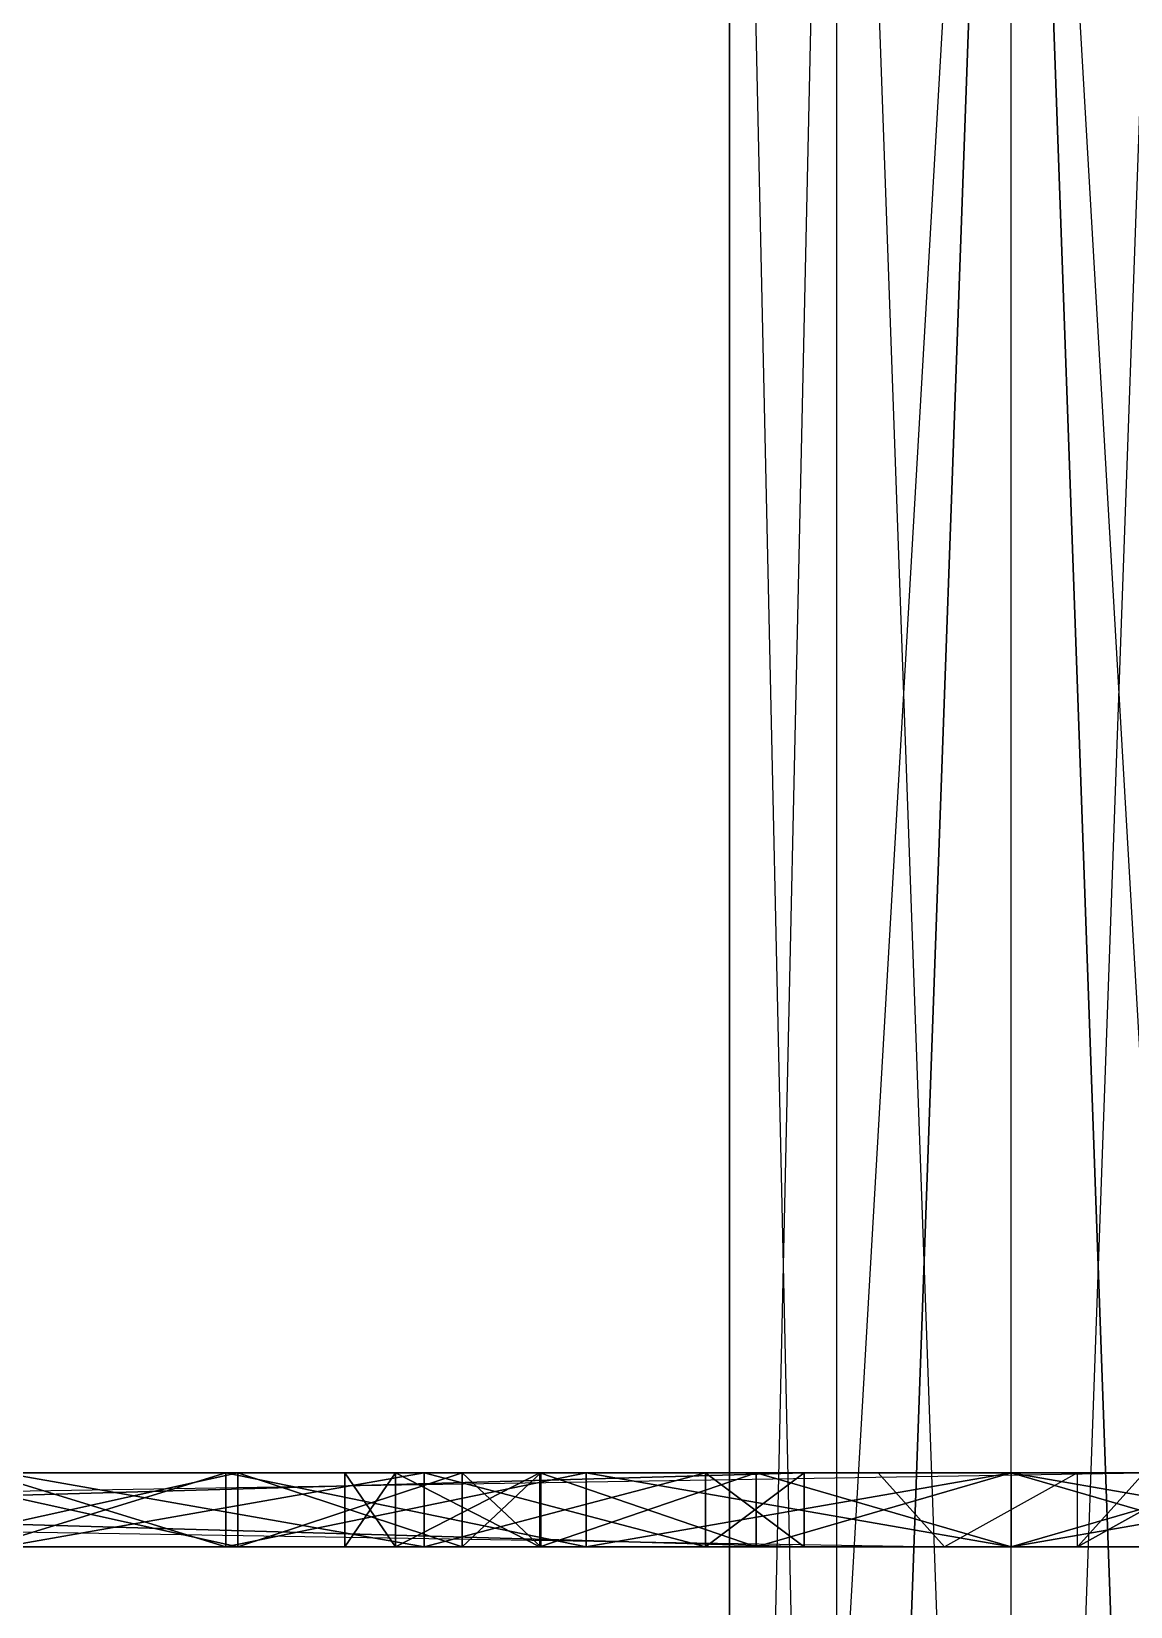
# Model space of a CAD drawing. Extents: x -14.5 to 19.3, y -2 to 15.6.
# Drawn here: x 12.038 to 12.781, y -0.59 to 0.473 of the extents above; entities that cross this region are included whole.
import ezdxf

# ---------------------------------------------------------------- set-up
doc = ezdxf.new("R2010")
doc.units = 0
doc.layers.add('UB3D', color=1, linetype='CONTINUOUS')

msp = doc.modelspace()

# ---------------------------------------------------------------- linework, layer by layer
at = {"layer": 'UB3D', "color": 254}
for points in [[(12.5824, -2, -1.1382), (12.7, 1.280011, -1.1382), (12.5098, -2, -1.2382)], [(12.7, 1.280011, -1.1382), (12.5098, -2, -1.2382), (12.5098, 1.280011, -1.2382)], [(12.5098, -2, -1.2382), (12.5098, 1.280011, -1.2382), (12.5098, -2, -1.3618)], [(12.5098, 1.280011, -1.2382), (12.5098, -2, -1.3618), (12.5098, 1.280011, -1.3618)], [(12.5098, -2, -1.3618), (12.5098, 1.280011, -1.3618), (12.5824, -2, -1.4618)], [(12.5098, 1.280011, -1.3618), (12.5824, -2, -1.4618), (12.5824, 1.280011, -1.4618)], [(12.5824, -2, 12.8618), (12.5824, 1.280011, 12.8618), (12.5098, -2, 12.7618)], [(12.5824, 1.280011, 12.8618), (12.5098, -2, 12.7618), (12.5098, 1.280011, 12.7618)], [(12.5098, -2, 12.7618), (12.5098, 1.280011, 12.7618), (12.5098, -2, 12.6382)], [(12.5098, 1.280011, 12.7618), (12.5098, -2, 12.6382), (12.5098, 1.280011, 12.6382)], [(12.5098, -2, 12.6382), (12.5098, 1.280011, 12.6382), (12.5824, -2, 12.5382)], [(12.5098, 1.280011, 12.6382), (12.5824, -2, 12.5382), (12.5824, 1.280011, 12.5382)], [(12.7, -2, -1.1), (12.7, 1.280011, -1.1), (12.5824, -2, -1.1382)], [(12.7, 1.280011, -1.1), (12.5824, -2, -1.1382), (12.7, 1.280011, -1.1382)], [(12.5824, -2, -1.4618), (12.5824, 1.280011, -1.4618), (12.7, -2, -1.5)], [(12.5824, 1.280011, -1.4618), (12.7, -2, -1.5), (12.7, 1.280011, -1.5)], [(12.7, -2, 12.9), (12.7, 1.280011, 12.9), (12.5824, -2, 12.8618)], [(12.7, 1.280011, 12.9), (12.5824, -2, 12.8618), (12.5824, 1.280011, 12.8618)], [(12.5824, -2, 12.5382), (12.5824, 1.280011, 12.5382), (12.7, -2, 12.5)], [(12.5824, 1.280011, 12.5382), (12.7, -2, 12.5), (12.7, 1.280011, 12.5)], [(12.7, -2, -1.5), (12.7, 1.280011, -1.5), (12.8176, -2, -1.4618)], [(12.7, 1.280011, -1.5), (12.8176, -2, -1.4618), (12.8176, 1.280011, -1.4618)], [(12.8176, -2, -1.1382), (12.8176, 1.280011, -1.1382), (12.7, -2, -1.1)], [(12.8176, 1.280011, -1.1382), (12.7, -2, -1.1), (12.7, 1.280011, -1.1)], [(12.7, -2, 12.5), (12.7, 1.280011, 12.5), (12.8176, -2, 12.5382)], [(12.7, 1.280011, 12.5), (12.8176, -2, 12.5382), (12.7, 1.280011, 12.5382)], [(12.8176, -2, 12.5382), (12.7, 1.280011, 12.5382), (12.8902, -2, 12.6382)], [(12.7, 1.280011, 12.5382), (12.8902, -2, 12.6382), (12.8902, 1.280011, 12.6382)], [(12.8176, -2, 12.8618), (12.8176, 1.280011, 12.8618), (12.7, -2, 12.9)], [(12.8176, 1.280011, 12.8618), (12.7, -2, 12.9), (12.7, 1.280011, 12.9)]]:
    msp.add_3dface(points, dxfattribs=at)
at = {"layer": 'UB3D', "color": 94}
for points in [[(-14.478, 0.5, -14.986), (19.304, 0.5, -14.986), (19.304, -0.5, -14.986), (-14.478, -0.5, -14.986)], [(19.304, 0.5, 13.97097), (-14.478, 0.5, 13.97097), (-14.478, -0.5, 13.97097), (19.304, -0.5, 13.97097)], [(-14.478, -0.5, 13.97097), (19.304, -0.5, 13.97097), (19.304, -0.5, -14.986)], [(-14.478, -0.5, 13.97097), (19.304, -0.5, -14.986), (-14.478, -0.5, -14.986)]]:
    msp.add_3dface(points, dxfattribs=at)
at = {"layer": 'UB3D', "color": 253}
for points in [[(9.607099, -0.55, 9.696901), (9.562198, -0.5, 9.741802), (12.655099, -0.55, 12.744901)], [(9.562198, -0.5, 9.741802), (12.655099, -0.55, 12.744901), (12.610198, -0.5, 12.789802)], [(9.741802, -0.5, 9.562198), (9.696901, -0.55, 9.607099), (12.789802, -0.5, 12.610198)], [(9.696901, -0.55, 9.607099), (12.789802, -0.5, 12.610198), (12.744901, -0.55, 12.655099)], [(10.8077, -0.5, -10.8077), (12.5603, -0.5, -10.8077), (10.8077, -0.55, -10.8077)], [(12.5603, -0.5, -10.8077), (10.8077, -0.55, -10.8077), (12.5603, -0.55, -10.8077)], [(10.8077, -0.55, -10.8077), (12.5603, -0.55, -10.8077), (10.8077, -0.5, -10.8077)], [(12.5603, -0.55, -10.8077), (10.8077, -0.5, -10.8077), (12.5603, -0.5, -10.8077)], [(12.5603, -0.5, -12.5603), (10.8077, -0.5, -12.5603), (12.5603, -0.55, -12.5603)], [(10.8077, -0.5, -12.5603), (12.5603, -0.55, -12.5603), (10.8077, -0.55, -12.5603)], [(12.5603, -0.55, -12.5603), (10.8077, -0.55, -12.5603), (12.5603, -0.5, -12.5603)], [(10.8077, -0.55, -12.5603), (12.5603, -0.5, -12.5603), (10.8077, -0.5, -12.5603)], [(11.951304, -0.5, -5.53867), (12.177914, -0.5, -5.690085), (11.951304, -0.55, -5.53867)], [(12.177914, -0.5, -5.690085), (11.951304, -0.55, -5.53867), (12.177914, -0.55, -5.690085)], [(11.951304, -0.55, -5.53867), (12.177914, -0.55, -5.690085), (11.951304, -0.5, -5.53867)], [(12.177914, -0.55, -5.690085), (11.951304, -0.5, -5.53867), (12.177914, -0.5, -5.690085)], [(12.177914, -0.5, -6.677914), (11.951304, -0.5, -6.829329), (12.177914, -0.55, -6.677914)], [(11.951304, -0.5, -6.829329), (12.177914, -0.55, -6.677914), (11.951304, -0.55, -6.829329)], [(12.177914, -0.55, -6.677914), (11.951304, -0.55, -6.829329), (12.177914, -0.5, -6.677914)], [(11.951304, -0.55, -6.829329), (12.177914, -0.5, -6.677914), (11.951304, -0.5, -6.829329)], [(11.951304, -0.5, -11.03867), (12.177914, -0.5, -11.190085), (11.951304, -0.55, -11.03867)], [(12.177914, -0.5, -11.190085), (11.951304, -0.55, -11.03867), (12.177914, -0.55, -11.190085)], [(11.951304, -0.55, -11.03867), (12.177914, -0.55, -11.190085), (11.951304, -0.5, -11.03867)], [(12.177914, -0.55, -11.190085), (11.951304, -0.5, -11.03867), (12.177914, -0.5, -11.190085)], [(12.177914, -0.5, -12.177914), (11.951304, -0.5, -12.329329), (12.177914, -0.55, -12.177914)], [(11.951304, -0.5, -12.329329), (12.177914, -0.55, -12.177914), (11.951304, -0.55, -12.329329)], [(12.177914, -0.55, -12.177914), (11.951304, -0.55, -12.329329), (12.177914, -0.5, -12.177914)], [(11.951304, -0.55, -12.329329), (12.177914, -0.5, -12.177914), (11.951304, -0.5, -12.329329)], [(12.00709, -0.5, -1.012987), (12.169669, -0.5, -0.769669), (12.00709, -0.55, -1.012987)], [(12.169669, -0.5, -0.769669), (12.00709, -0.55, -1.012987), (12.169669, -0.55, -0.769669)], [(12.00709, -0.55, -1.012987), (12.169669, -0.55, -0.769669), (12.00709, -0.5, -1.012987)], [(12.169669, -0.55, -0.769669), (12.00709, -0.5, -1.012987), (12.169669, -0.5, -0.769669)], [(12.169669, -0.5, -1.83033), (12.00709, -0.5, -1.587012), (12.169669, -0.55, -1.83033)], [(12.00709, -0.5, -1.587012), (12.169669, -0.55, -1.83033), (12.00709, -0.55, -1.587012)], [(12.169669, -0.55, -1.83033), (12.00709, -0.55, -1.587012), (12.169669, -0.5, -1.83033)], [(12.00709, -0.55, -1.587012), (12.169669, -0.5, -1.83033), (12.00709, -0.5, -1.587012)], [(12.00709, -0.5, 12.987012), (12.169669, -0.5, 13.23033), (12.00709, -0.55, 12.987012)], [(12.169669, -0.5, 13.23033), (12.00709, -0.55, 12.987012), (12.169669, -0.55, 13.23033)], [(12.00709, -0.55, 12.987012), (12.169669, -0.55, 13.23033), (12.00709, -0.5, 12.987012)], [(12.169669, -0.55, 13.23033), (12.00709, -0.5, 12.987012), (12.169669, -0.5, 13.23033)], [(12.169669, -0.5, 12.169669), (12.00709, -0.5, 12.412987), (12.169669, -0.55, 12.169669)], [(12.00709, -0.5, 12.412987), (12.169669, -0.55, 12.169669), (12.00709, -0.55, 12.412987)], [(12.169669, -0.55, 12.169669), (12.00709, -0.55, 12.412987), (12.169669, -0.5, 12.169669)], [(12.00709, -0.55, 12.412987), (12.169669, -0.5, 12.169669), (12.00709, -0.5, 12.412987)], [(12.019345, -0.5, -5.374404), (12.303637, -0.5, -5.564362), (12.019345, -0.55, -5.374404)], [(12.303637, -0.5, -5.564362), (12.019345, -0.55, -5.374404), (12.303637, -0.55, -5.564362)], [(12.019345, -0.55, -5.374404), (12.303637, -0.55, -5.564362), (12.019345, -0.5, -5.374404)], [(12.303637, -0.55, -5.564362), (12.019345, -0.5, -5.374404), (12.303637, -0.5, -5.564362)], [(12.303637, -0.5, -6.803637), (12.019345, -0.5, -6.993595), (12.303637, -0.55, -6.803637)], [(12.019345, -0.5, -6.993595), (12.303637, -0.55, -6.803637), (12.019345, -0.55, -6.993595)], [(12.303637, -0.55, -6.803637), (12.019345, -0.55, -6.993595), (12.303637, -0.5, -6.803637)], [(12.019345, -0.55, -6.993595), (12.303637, -0.5, -6.803637), (12.019345, -0.5, -6.993595)], [(12.169669, -0.5, -0.769669), (12.412987, -0.5, -0.60709), (12.169669, -0.55, -0.769669)], [(12.412987, -0.5, -0.60709), (12.169669, -0.55, -0.769669), (12.412987, -0.55, -0.60709)], [(12.169669, -0.55, -0.769669), (12.412987, -0.55, -0.60709), (12.169669, -0.5, -0.769669)], [(12.412987, -0.55, -0.60709), (12.169669, -0.5, -0.769669), (12.412987, -0.5, -0.60709)], [(12.412987, -0.5, -1.992909), (12.169669, -0.5, -1.83033), (12.412987, -0.55, -1.992909)], [(12.169669, -0.5, -1.83033), (12.412987, -0.55, -1.992909), (12.169669, -0.55, -1.83033)], [(12.412987, -0.55, -1.992909), (12.169669, -0.55, -1.83033), (12.412987, -0.5, -1.992909)], [(12.169669, -0.55, -1.83033), (12.412987, -0.5, -1.992909), (12.169669, -0.5, -1.83033)], [(12.169669, -0.5, 13.23033), (12.412987, -0.5, 13.392909), (12.169669, -0.55, 13.23033)], [(12.412987, -0.5, 13.392909), (12.169669, -0.55, 13.23033), (12.412987, -0.55, 13.392909)], [(12.169669, -0.55, 13.23033), (12.412987, -0.55, 13.392909), (12.169669, -0.5, 13.23033)], [(12.412987, -0.55, 13.392909), (12.169669, -0.5, 13.23033), (12.412987, -0.5, 13.392909)], [(12.412987, -0.5, 12.00709), (12.169669, -0.5, 12.169669), (12.412987, -0.55, 12.00709)], [(12.169669, -0.5, 12.169669), (12.412987, -0.55, 12.00709), (12.169669, -0.55, 12.169669)], [(12.412987, -0.55, 12.00709), (12.169669, -0.55, 12.169669), (12.412987, -0.5, 12.00709)], [(12.169669, -0.55, 12.169669), (12.412987, -0.5, 12.00709), (12.169669, -0.5, 12.169669)], [(12.177914, -0.5, -5.690085), (12.329329, -0.5, -5.916695), (12.177914, -0.55, -5.690085)], [(12.329329, -0.5, -5.916695), (12.177914, -0.55, -5.690085), (12.329329, -0.55, -5.916695)], [(12.177914, -0.55, -5.690085), (12.329329, -0.55, -5.916695), (12.177914, -0.5, -5.690085)], [(12.329329, -0.55, -5.916695), (12.177914, -0.5, -5.690085), (12.329329, -0.5, -5.916695)], [(12.329329, -0.5, -6.451304), (12.177914, -0.5, -6.677914), (12.329329, -0.55, -6.451304)], [(12.177914, -0.5, -6.677914), (12.329329, -0.55, -6.451304), (12.177914, -0.55, -6.677914)], [(12.329329, -0.55, -6.451304), (12.177914, -0.55, -6.677914), (12.329329, -0.5, -6.451304)], [(12.177914, -0.55, -6.677914), (12.329329, -0.5, -6.451304), (12.177914, -0.5, -6.677914)], [(12.177914, -0.5, -11.190085), (12.329329, -0.5, -11.416695), (12.177914, -0.55, -11.190085)], [(12.329329, -0.5, -11.416695), (12.177914, -0.55, -11.190085), (12.329329, -0.55, -11.416695)], [(12.177914, -0.55, -11.190085), (12.329329, -0.55, -11.416695), (12.177914, -0.5, -11.190085)], [(12.329329, -0.55, -11.416695), (12.177914, -0.5, -11.190085), (12.329329, -0.5, -11.416695)], [(12.329329, -0.5, -11.951304), (12.177914, -0.5, -12.177914), (12.329329, -0.55, -11.951304)], [(12.177914, -0.5, -12.177914), (12.329329, -0.55, -11.951304), (12.177914, -0.55, -12.177914)], [(12.329329, -0.55, -11.951304), (12.177914, -0.55, -12.177914), (12.329329, -0.5, -11.951304)], [(12.177914, -0.55, -12.177914), (12.329329, -0.5, -11.951304), (12.177914, -0.5, -12.177914)], [(12.25, -0.5, -1.3), (12.284254, -0.5, -1.127792), (12.25, -0.55, -1.3)], [(12.284254, -0.5, -1.127792), (12.25, -0.55, -1.3), (12.284254, -0.55, -1.127792)], [(12.25, -0.55, -1.3), (12.284254, -0.55, -1.127792), (12.25, -0.5, -1.3)], [(12.284254, -0.55, -1.127792), (12.25, -0.5, -1.3), (12.284254, -0.5, -1.127792)], [(12.284254, -0.5, -1.472207), (12.25, -0.5, -1.3), (12.284254, -0.55, -1.472207)], [(12.25, -0.5, -1.3), (12.284254, -0.55, -1.472207), (12.25, -0.55, -1.3)], [(12.284254, -0.55, -1.472207), (12.25, -0.55, -1.3), (12.284254, -0.5, -1.472207)], [(12.25, -0.55, -1.3), (12.284254, -0.5, -1.472207), (12.25, -0.5, -1.3)], [(12.25, -0.5, 12.7), (12.284254, -0.5, 12.872207), (12.25, -0.55, 12.7)], [(12.284254, -0.5, 12.872207), (12.25, -0.55, 12.7), (12.284254, -0.55, 12.872207)], [(12.25, -0.55, 12.7), (12.284254, -0.55, 12.872207), (12.25, -0.5, 12.7)], [(12.284254, -0.55, 12.872207), (12.25, -0.5, 12.7), (12.284254, -0.5, 12.872207)], [(12.284254, -0.5, 12.527792), (12.25, -0.5, 12.7), (12.284254, -0.55, 12.527792)], [(12.25, -0.5, 12.7), (12.284254, -0.55, 12.527792), (12.25, -0.55, 12.7)], [(12.284254, -0.55, 12.527792), (12.25, -0.55, 12.7), (12.284254, -0.5, 12.527792)], [(12.25, -0.55, 12.7), (12.284254, -0.5, 12.527792), (12.25, -0.5, 12.7)], [(12.284254, -0.5, -1.127792), (12.381801, -0.5, -0.981801), (12.284254, -0.55, -1.127792)], [(12.381801, -0.5, -0.981801), (12.284254, -0.55, -1.127792), (12.381801, -0.55, -0.981801)], [(12.284254, -0.55, -1.127792), (12.381801, -0.55, -0.981801), (12.284254, -0.5, -1.127792)], [(12.381801, -0.55, -0.981801), (12.284254, -0.5, -1.127792), (12.381801, -0.5, -0.981801)], [(12.381801, -0.5, -1.618198), (12.284254, -0.5, -1.472207), (12.381801, -0.55, -1.618198)], [(12.284254, -0.5, -1.472207), (12.381801, -0.55, -1.618198), (12.284254, -0.55, -1.472207)], [(12.381801, -0.55, -1.618198), (12.284254, -0.55, -1.472207), (12.381801, -0.5, -1.618198)], [(12.284254, -0.55, -1.472207), (12.381801, -0.5, -1.618198), (12.284254, -0.5, -1.472207)], [(12.284254, -0.5, 12.872207), (12.381801, -0.5, 13.018198), (12.284254, -0.55, 12.872207)], [(12.381801, -0.5, 13.018198), (12.284254, -0.55, 12.872207), (12.381801, -0.55, 13.018198)], [(12.284254, -0.55, 12.872207), (12.381801, -0.55, 13.018198), (12.284254, -0.5, 12.872207)], [(12.381801, -0.55, 13.018198), (12.284254, -0.5, 12.872207), (12.381801, -0.5, 13.018198)], [(12.381801, -0.5, 12.381801), (12.284254, -0.5, 12.527792), (12.381801, -0.55, 12.381801)], [(12.284254, -0.5, 12.527792), (12.381801, -0.55, 12.381801), (12.284254, -0.55, 12.527792)], [(12.381801, -0.55, 12.381801), (12.284254, -0.55, 12.527792), (12.381801, -0.5, 12.381801)], [(12.284254, -0.55, 12.527792), (12.381801, -0.5, 12.381801), (12.284254, -0.5, 12.527792)], [(12.303637, -0.5, -5.564362), (12.493595, -0.5, -5.848654), (12.303637, -0.55, -5.564362)], [(12.493595, -0.5, -5.848654), (12.303637, -0.55, -5.564362), (12.493595, -0.55, -5.848654)], [(12.303637, -0.55, -5.564362), (12.493595, -0.55, -5.848654), (12.303637, -0.5, -5.564362)], [(12.493595, -0.55, -5.848654), (12.303637, -0.5, -5.564362), (12.493595, -0.5, -5.848654)], [(12.493595, -0.5, -6.519345), (12.303637, -0.5, -6.803637), (12.493595, -0.55, -6.519345)], [(12.303637, -0.5, -6.803637), (12.493595, -0.55, -6.519345), (12.303637, -0.55, -6.803637)], [(12.493595, -0.55, -6.519345), (12.303637, -0.55, -6.803637), (12.493595, -0.5, -6.519345)], [(12.303637, -0.55, -6.803637), (12.493595, -0.5, -6.519345), (12.303637, -0.5, -6.803637)], [(12.3825, -0.5, -6.184), (12.329329, -0.5, -6.451304), (12.3825, -0.55, -6.184)], [(12.329329, -0.5, -6.451304), (12.3825, -0.55, -6.184), (12.329329, -0.55, -6.451304)], [(12.3825, -0.55, -6.184), (12.329329, -0.55, -6.451304), (12.3825, -0.5, -6.184)], [(12.329329, -0.55, -6.451304), (12.3825, -0.5, -6.184), (12.329329, -0.5, -6.451304)], [(12.329329, -0.5, -5.916695), (12.3825, -0.5, -6.184), (12.329329, -0.55, -5.916695)], [(12.3825, -0.5, -6.184), (12.329329, -0.55, -5.916695), (12.3825, -0.55, -6.184)], [(12.329329, -0.55, -5.916695), (12.3825, -0.55, -6.184), (12.329329, -0.5, -5.916695)], [(12.3825, -0.55, -6.184), (12.329329, -0.5, -5.916695), (12.3825, -0.5, -6.184)], [(12.3825, -0.5, -11.684), (12.329329, -0.5, -11.951304), (12.3825, -0.55, -11.684)], [(12.329329, -0.5, -11.951304), (12.3825, -0.55, -11.684), (12.329329, -0.55, -11.951304)], [(12.3825, -0.55, -11.684), (12.329329, -0.55, -11.951304), (12.3825, -0.5, -11.684)], [(12.329329, -0.55, -11.951304), (12.3825, -0.5, -11.684), (12.329329, -0.5, -11.951304)], [(12.329329, -0.5, -11.416695), (12.3825, -0.5, -11.684), (12.329329, -0.55, -11.416695)], [(12.3825, -0.5, -11.684), (12.329329, -0.55, -11.416695), (12.3825, -0.55, -11.684)], [(12.329329, -0.55, -11.416695), (12.3825, -0.55, -11.684), (12.329329, -0.5, -11.416695)], [(12.3825, -0.55, -11.684), (12.329329, -0.5, -11.416695), (12.3825, -0.5, -11.684)], [(12.381801, -0.5, -0.981801), (12.527792, -0.5, -0.884254), (12.381801, -0.55, -0.981801)], [(12.527792, -0.5, -0.884254), (12.381801, -0.55, -0.981801), (12.527792, -0.55, -0.884254)], [(12.381801, -0.55, -0.981801), (12.527792, -0.55, -0.884254), (12.381801, -0.5, -0.981801)], [(12.527792, -0.55, -0.884254), (12.381801, -0.5, -0.981801), (12.527792, -0.5, -0.884254)], [(12.527792, -0.5, -1.715745), (12.381801, -0.5, -1.618198), (12.527792, -0.55, -1.715745)], [(12.381801, -0.5, -1.618198), (12.527792, -0.55, -1.715745), (12.381801, -0.55, -1.618198)], [(12.527792, -0.55, -1.715745), (12.381801, -0.55, -1.618198), (12.527792, -0.5, -1.715745)], [(12.381801, -0.55, -1.618198), (12.527792, -0.5, -1.715745), (12.381801, -0.5, -1.618198)], [(12.381801, -0.5, 13.018198), (12.527792, -0.5, 13.115745), (12.381801, -0.55, 13.018198)], [(12.527792, -0.5, 13.115745), (12.381801, -0.55, 13.018198), (12.527792, -0.55, 13.115745)], [(12.381801, -0.55, 13.018198), (12.527792, -0.55, 13.115745), (12.381801, -0.5, 13.018198)], [(12.527792, -0.55, 13.115745), (12.381801, -0.5, 13.018198), (12.527792, -0.5, 13.115745)], [(12.527792, -0.5, 12.284254), (12.381801, -0.5, 12.381801), (12.527792, -0.55, 12.284254)], [(12.381801, -0.5, 12.381801), (12.527792, -0.55, 12.284254), (12.381801, -0.55, 12.381801)], [(12.527792, -0.55, 12.284254), (12.381801, -0.55, 12.381801), (12.527792, -0.5, 12.284254)], [(12.381801, -0.55, 12.381801), (12.527792, -0.5, 12.284254), (12.381801, -0.5, 12.381801)], [(12.412987, -0.5, -0.60709), (12.7, -0.5, -0.55), (12.412987, -0.55, -0.60709)], [(12.7, -0.5, -0.55), (12.412987, -0.55, -0.60709), (12.7, -0.55, -0.55)], [(12.412987, -0.55, -0.60709), (12.7, -0.55, -0.55), (12.412987, -0.5, -0.60709)], [(12.7, -0.55, -0.55), (12.412987, -0.5, -0.60709), (12.7, -0.5, -0.55)], [(12.7, -0.5, -2.05), (12.412987, -0.5, -1.992909), (12.7, -0.55, -2.05)], [(12.412987, -0.5, -1.992909), (12.7, -0.55, -2.05), (12.412987, -0.55, -1.992909)], [(12.7, -0.55, -2.05), (12.412987, -0.55, -1.992909), (12.7, -0.5, -2.05)], [(12.412987, -0.55, -1.992909), (12.7, -0.5, -2.05), (12.412987, -0.5, -1.992909)], [(12.412987, -0.5, 13.392909), (12.7, -0.5, 13.45), (12.412987, -0.55, 13.392909)], [(12.7, -0.5, 13.45), (12.412987, -0.55, 13.392909), (12.7, -0.55, 13.45)], [(12.412987, -0.55, 13.392909), (12.7, -0.55, 13.45), (12.412987, -0.5, 13.392909)], [(12.7, -0.55, 13.45), (12.412987, -0.5, 13.392909), (12.7, -0.5, 13.45)], [(12.7, -0.5, 11.95), (12.412987, -0.5, 12.00709), (12.7, -0.55, 11.95)], [(12.412987, -0.5, 12.00709), (12.7, -0.55, 11.95), (12.412987, -0.55, 12.00709)], [(12.7, -0.55, 11.95), (12.412987, -0.55, 12.00709), (12.7, -0.5, 11.95)], [(12.412987, -0.55, 12.00709), (12.7, -0.5, 11.95), (12.412987, -0.5, 12.00709)], [(12.5603, -0.5, -6.184), (12.493595, -0.5, -6.519345), (12.5603, -0.55, -6.184)], [(12.493595, -0.5, -6.519345), (12.5603, -0.55, -6.184), (12.493595, -0.55, -6.519345)], [(12.5603, -0.55, -6.184), (12.493595, -0.55, -6.519345), (12.5603, -0.5, -6.184)], [(12.493595, -0.55, -6.519345), (12.5603, -0.5, -6.184), (12.493595, -0.5, -6.519345)], [(12.493595, -0.5, -5.848654), (12.5603, -0.5, -6.184), (12.493595, -0.55, -5.848654)], [(12.5603, -0.5, -6.184), (12.493595, -0.55, -5.848654), (12.5603, -0.55, -6.184)], [(12.493595, -0.55, -5.848654), (12.5603, -0.55, -6.184), (12.493595, -0.5, -5.848654)], [(12.5603, -0.55, -6.184), (12.493595, -0.5, -5.848654), (12.5603, -0.5, -6.184)], [(12.527792, -0.5, -0.884254), (12.7, -0.5, -0.85), (12.527792, -0.55, -0.884254)], [(12.7, -0.5, -0.85), (12.527792, -0.55, -0.884254), (12.7, -0.55, -0.85)], [(12.527792, -0.55, -0.884254), (12.7, -0.55, -0.85), (12.527792, -0.5, -0.884254)], [(12.7, -0.55, -0.85), (12.527792, -0.5, -0.884254), (12.7, -0.5, -0.85)], [(12.7, -0.5, -1.75), (12.527792, -0.5, -1.715745), (12.7, -0.55, -1.75)], [(12.527792, -0.5, -1.715745), (12.7, -0.55, -1.75), (12.527792, -0.55, -1.715745)], [(12.7, -0.55, -1.75), (12.527792, -0.55, -1.715745), (12.7, -0.5, -1.75)], [(12.527792, -0.55, -1.715745), (12.7, -0.5, -1.75), (12.527792, -0.5, -1.715745)], [(12.527792, -0.5, 13.115745), (12.7, -0.5, 13.15), (12.527792, -0.55, 13.115745)], [(12.7, -0.5, 13.15), (12.527792, -0.55, 13.115745), (12.7, -0.55, 13.15)], [(12.527792, -0.55, 13.115745), (12.7, -0.55, 13.15), (12.527792, -0.5, 13.115745)], [(12.7, -0.55, 13.15), (12.527792, -0.5, 13.115745), (12.7, -0.5, 13.15)], [(12.7, -0.5, 12.25), (12.527792, -0.5, 12.284254), (12.7, -0.55, 12.25)], [(12.527792, -0.5, 12.284254), (12.7, -0.55, 12.25), (12.527792, -0.55, 12.284254)], [(12.7, -0.55, 12.25), (12.527792, -0.55, 12.284254), (12.7, -0.5, 12.25)], [(12.527792, -0.55, 12.284254), (12.7, -0.5, 12.25), (12.527792, -0.5, 12.284254)], [(12.5603, -0.5, -10.8077), (12.5603, -0.5, -12.5603), (12.5603, -0.55, -10.8077)], [(12.5603, -0.5, -12.5603), (12.5603, -0.55, -10.8077), (12.5603, -0.55, -12.5603)], [(12.5603, -0.55, -10.8077), (12.5603, -0.55, -12.5603), (12.5603, -0.5, -10.8077)], [(12.5603, -0.55, -12.5603), (12.5603, -0.5, -10.8077), (12.5603, -0.5, -12.5603)], [(12.655099, -0.55, 12.744901), (12.610198, -0.5, 12.789802), (12.744901, -0.5, 12.834703)], [(12.655099, -0.55, 12.744901), (12.744901, -0.55, 12.655099), (12.744901, -0.5, 12.834703)], [(12.7, -0.5, -0.55), (12.987012, -0.5, -0.60709), (12.7, -0.55, -0.55)], [(12.987012, -0.5, -0.60709), (12.7, -0.55, -0.55), (12.987012, -0.55, -0.60709)], [(12.7, -0.55, -0.55), (12.987012, -0.55, -0.60709), (12.7, -0.5, -0.55)], [(12.987012, -0.55, -0.60709), (12.7, -0.5, -0.55), (12.987012, -0.5, -0.60709)], [(12.987012, -0.5, -1.992909), (12.7, -0.5, -2.05), (12.987012, -0.55, -1.992909)], [(12.7, -0.5, -2.05), (12.987012, -0.55, -1.992909), (12.7, -0.55, -2.05)], [(12.987012, -0.55, -1.992909), (12.7, -0.55, -2.05), (12.987012, -0.5, -1.992909)], [(12.7, -0.55, -2.05), (12.987012, -0.5, -1.992909), (12.7, -0.5, -2.05)], [(12.7, -0.5, -0.85), (12.872207, -0.5, -0.884254), (12.7, -0.55, -0.85)], [(12.872207, -0.5, -0.884254), (12.7, -0.55, -0.85), (12.872207, -0.55, -0.884254)], [(12.7, -0.55, -0.85), (12.872207, -0.55, -0.884254), (12.7, -0.5, -0.85)], [(12.872207, -0.55, -0.884254), (12.7, -0.5, -0.85), (12.872207, -0.5, -0.884254)], [(12.872207, -0.5, -1.715745), (12.7, -0.5, -1.75), (12.872207, -0.55, -1.715745)], [(12.7, -0.5, -1.75), (12.872207, -0.55, -1.715745), (12.7, -0.55, -1.75)], [(12.872207, -0.55, -1.715745), (12.7, -0.55, -1.75), (12.872207, -0.5, -1.715745)], [(12.7, -0.55, -1.75), (12.872207, -0.5, -1.715745), (12.7, -0.5, -1.75)], [(12.7, -0.5, 13.45), (12.987012, -0.5, 13.392909), (12.7, -0.55, 13.45)], [(12.987012, -0.5, 13.392909), (12.7, -0.55, 13.45), (12.987012, -0.55, 13.392909)], [(12.7, -0.55, 13.45), (12.987012, -0.55, 13.392909), (12.7, -0.5, 13.45)], [(12.987012, -0.55, 13.392909), (12.7, -0.5, 13.45), (12.987012, -0.5, 13.392909)], [(12.987012, -0.5, 12.00709), (12.7, -0.5, 11.95), (12.987012, -0.55, 12.00709)], [(12.7, -0.5, 11.95), (12.987012, -0.55, 12.00709), (12.7, -0.55, 11.95)], [(12.987012, -0.55, 12.00709), (12.7, -0.55, 11.95), (12.987012, -0.5, 12.00709)], [(12.7, -0.55, 11.95), (12.987012, -0.5, 12.00709), (12.7, -0.5, 11.95)], [(12.7, -0.5, 13.15), (12.872207, -0.5, 13.115745), (12.7, -0.55, 13.15)], [(12.872207, -0.5, 13.115745), (12.7, -0.55, 13.15), (12.872207, -0.55, 13.115745)], [(12.7, -0.55, 13.15), (12.872207, -0.55, 13.115745), (12.7, -0.5, 13.15)], [(12.872207, -0.55, 13.115745), (12.7, -0.5, 13.15), (12.872207, -0.5, 13.115745)], [(12.872207, -0.5, 12.284254), (12.7, -0.5, 12.25), (12.872207, -0.55, 12.284254)], [(12.7, -0.5, 12.25), (12.872207, -0.55, 12.284254), (12.7, -0.55, 12.25)], [(12.872207, -0.55, 12.284254), (12.7, -0.55, 12.25), (12.872207, -0.5, 12.284254)], [(12.7, -0.55, 12.25), (12.872207, -0.5, 12.284254), (12.7, -0.5, 12.25)], [(12.789802, -0.5, 12.610198), (12.744901, -0.55, 12.655099), (12.834703, -0.5, 12.744901)], [(12.744901, -0.55, 12.655099), (12.744901, -0.5, 12.834703), (12.834703, -0.5, 12.744901)], [(9.607099, -0.55, 9.696901), (9.696901, -0.55, 9.607099), (12.655099, -0.55, 12.744901)], [(9.696901, -0.55, 9.607099), (12.655099, -0.55, 12.744901), (12.744901, -0.55, 12.655099)], [(12.5603, -0.55, -10.8077), (11.684, -0.55, -10.9855), (10.8077, -0.55, -10.8077)], [(12.5603, -0.55, -12.5603), (10.8077, -0.55, -12.5603), (11.547729, -0.55, -12.369079)], [(11.684, -0.55, -6.8825), (12.170846, -0.55, -6.912617), (11.128081, -0.55, -6.861389)], [(11.197154, -0.55, -6.912617), (12.170846, -0.55, -6.912617), (11.128081, -0.55, -6.861389)], [(11.270915, -0.55, -5.411172), (12.170846, -0.55, -5.455383), (11.197154, -0.55, -5.455383)], [(12.170846, -0.55, -5.455383), (11.197154, -0.55, -5.455383), (11.684, -0.55, -5.4855)], [(11.270915, -0.55, -6.956828), (12.097085, -0.55, -6.956828), (11.197154, -0.55, -6.912617)], [(12.097085, -0.55, -6.956828), (11.197154, -0.55, -6.912617), (12.170846, -0.55, -6.912617)], [(11.348655, -0.55, -5.374404), (12.097085, -0.55, -5.411172), (11.270915, -0.55, -5.411172)], [(12.097085, -0.55, -5.411172), (11.270915, -0.55, -5.411172), (12.170846, -0.55, -5.455383)], [(12.019345, -0.55, -6.993596), (11.270915, -0.55, -6.956828), (12.097085, -0.55, -6.956828)], [(12.019345, -0.55, -5.374404), (11.348655, -0.55, -5.374404), (12.097085, -0.55, -5.411172)], [(12.5603, -0.55, -12.5603), (11.547729, -0.55, -12.369079), (11.615535, -0.55, -12.379137)], [(12.5603, -0.55, -12.5603), (11.615535, -0.55, -12.379137), (11.684, -0.55, -12.3825)], [(12.170846, -0.55, -5.455383), (11.752465, -0.55, -5.488863), (11.684, -0.55, -5.4855)], [(11.684, -0.55, -6.8825), (11.752465, -0.55, -6.879137), (12.239919, -0.55, -6.861389)], [(11.684, -0.55, -6.8825), (12.239919, -0.55, -6.861389), (12.170846, -0.55, -6.912617)], [(12.5603, -0.55, -10.8077), (11.752465, -0.55, -10.988863), (11.684, -0.55, -10.9855)], [(12.5603, -0.55, -12.5603), (11.684, -0.55, -12.3825), (11.752465, -0.55, -12.379137)], [(11.820271, -0.55, -5.498921), (12.170846, -0.55, -5.455383), (11.752465, -0.55, -5.488863)], [(11.752465, -0.55, -6.879137), (11.820271, -0.55, -6.869079), (12.239919, -0.55, -6.861389)], [(12.5603, -0.55, -10.8077), (11.820271, -0.55, -10.998921), (11.752465, -0.55, -10.988863)], [(12.5603, -0.55, -12.5603), (11.752465, -0.55, -12.379137), (11.820271, -0.55, -12.369079)], [(11.886764, -0.55, -5.515577), (12.239919, -0.55, -5.506611), (11.820271, -0.55, -5.498921)], [(12.239919, -0.55, -5.506611), (11.820271, -0.55, -5.498921), (12.170846, -0.55, -5.455383)], [(11.820271, -0.55, -6.869079), (12.239919, -0.55, -6.861389), (11.886764, -0.55, -6.852423)], [(12.5603, -0.55, -10.8077), (11.886764, -0.55, -11.015577), (11.820271, -0.55, -10.998921)], [(12.5603, -0.55, -12.5603), (11.820271, -0.55, -12.369079), (11.886764, -0.55, -12.352423)], [(11.951304, -0.55, -5.53867), (11.886764, -0.55, -5.515577), (12.239919, -0.55, -5.506611)], [(12.239919, -0.55, -6.861389), (11.886764, -0.55, -6.852423), (12.303638, -0.55, -6.803638)], [(11.886764, -0.55, -6.852423), (12.303638, -0.55, -6.803638), (11.951304, -0.55, -6.82933)], [(12.5603, -0.55, -10.8077), (11.951304, -0.55, -11.03867), (11.886764, -0.55, -11.015577)], [(12.5603, -0.55, -12.5603), (11.886764, -0.55, -12.352423), (11.951304, -0.55, -12.32933)], [(11.953611, -0.55, -1.373513), (12.252167, -0.55, -1.344108), (11.95, -0.55, -1.3)], [(12.252167, -0.55, -1.344108), (11.95, -0.55, -1.3), (12.25, -0.55, -1.3)], [(11.95, -0.55, -1.3), (12.25, -0.55, -1.3), (11.953611, -0.55, -1.226487)], [(11.953611, -0.55, 12.626487), (12.252167, -0.55, 12.655892), (11.95, -0.55, 12.7)], [(12.252167, -0.55, 12.655892), (11.95, -0.55, 12.7), (12.25, -0.55, 12.7)], [(11.95, -0.55, 12.7), (12.25, -0.55, 12.7), (11.953611, -0.55, 12.773513)], [(12.303638, -0.55, -5.564362), (12.013271, -0.55, -5.567978), (11.951304, -0.55, -5.53867)], [(12.303638, -0.55, -5.564362), (11.951304, -0.55, -5.53867), (12.239919, -0.55, -5.506611)], [(12.303638, -0.55, -6.803638), (11.951304, -0.55, -6.82933), (12.013271, -0.55, -6.800022)], [(12.5603, -0.55, -10.8077), (12.013271, -0.55, -11.067978), (11.951304, -0.55, -11.03867)], [(12.5603, -0.55, -12.5603), (11.951304, -0.55, -12.32933), (12.013271, -0.55, -12.300022)], [(12.258647, -0.55, -1.212209), (12.252167, -0.55, -1.255892), (11.953611, -0.55, -1.226487)], [(12.258647, -0.55, -1.212209), (11.953611, -0.55, -1.226487), (11.964411, -0.55, -1.153682)], [(12.258647, -0.55, -1.387791), (11.953611, -0.55, -1.373513), (12.252167, -0.55, -1.344108)], [(12.25, -0.55, -1.3), (11.953611, -0.55, -1.226487), (12.252167, -0.55, -1.255892)], [(12.269377, -0.55, -1.430628), (11.964411, -0.55, -1.446318), (11.953611, -0.55, -1.373513)], [(12.269377, -0.55, -1.430628), (11.953611, -0.55, -1.373513), (12.258647, -0.55, -1.387791)], [(12.258647, -0.55, 12.787791), (12.252167, -0.55, 12.744108), (11.953611, -0.55, 12.773513)], [(12.258647, -0.55, 12.787791), (11.953611, -0.55, 12.773513), (11.964411, -0.55, 12.846318)], [(12.258647, -0.55, 12.612209), (11.953611, -0.55, 12.626487), (12.252167, -0.55, 12.655892)], [(12.25, -0.55, 12.7), (11.953611, -0.55, 12.773513), (12.252167, -0.55, 12.744108)], [(12.269377, -0.55, 12.569372), (11.964411, -0.55, 12.553682), (11.953611, -0.55, 12.626487)], [(12.269377, -0.55, 12.569372), (11.953611, -0.55, 12.626487), (12.258647, -0.55, 12.612209)], [(12.284254, -0.55, -1.127792), (12.269377, -0.55, -1.169372), (11.964411, -0.55, -1.153682)], [(12.284254, -0.55, -1.127792), (11.964411, -0.55, -1.153682), (11.982295, -0.55, -1.082286)], [(12.258647, -0.55, -1.212209), (11.964411, -0.55, -1.153682), (12.269377, -0.55, -1.169372)], [(12.269377, -0.55, -1.430628), (12.284254, -0.55, -1.472208), (11.964411, -0.55, -1.446318)], [(12.303135, -0.55, -1.512129), (11.982295, -0.55, -1.517714), (11.964411, -0.55, -1.446318)], [(12.303135, -0.55, -1.512129), (11.964411, -0.55, -1.446318), (12.284254, -0.55, -1.472208)], [(12.284254, -0.55, 12.872208), (12.269377, -0.55, 12.830628), (11.964411, -0.55, 12.846318)], [(12.284254, -0.55, 12.872208), (11.964411, -0.55, 12.846318), (11.982295, -0.55, 12.917714)], [(12.258647, -0.55, 12.787791), (11.964411, -0.55, 12.846318), (12.269377, -0.55, 12.830628)], [(12.269377, -0.55, 12.569372), (12.284254, -0.55, 12.527792), (11.964411, -0.55, 12.553682)], [(12.303135, -0.55, 12.487871), (11.982295, -0.55, 12.482286), (11.964411, -0.55, 12.553682)], [(12.303135, -0.55, 12.487871), (11.964411, -0.55, 12.553682), (12.284254, -0.55, 12.527792)], [(12.325839, -0.55, -1.049993), (12.303135, -0.55, -1.087871), (11.982295, -0.55, -1.082286)], [(12.325839, -0.55, -1.049993), (11.982295, -0.55, -1.082286), (12.00709, -0.55, -1.012987)], [(12.284254, -0.55, -1.127792), (11.982295, -0.55, -1.082286), (12.303135, -0.55, -1.087871)], [(12.303135, -0.55, -1.512129), (12.325839, -0.55, -1.550007), (11.982295, -0.55, -1.517714)], [(12.352145, -0.55, -1.585477), (12.00709, -0.55, -1.587013), (11.982295, -0.55, -1.517714)], [(12.352145, -0.55, -1.585477), (11.982295, -0.55, -1.517714), (12.325839, -0.55, -1.550007)], [(12.325839, -0.55, 12.950007), (12.303135, -0.55, 12.912129), (11.982295, -0.55, 12.917714)], [(12.325839, -0.55, 12.950007), (11.982295, -0.55, 12.917714), (12.00709, -0.55, 12.987013)], [(12.284254, -0.55, 12.872208), (11.982295, -0.55, 12.917714), (12.303135, -0.55, 12.912129)], [(12.303135, -0.55, 12.487871), (12.325839, -0.55, 12.449993), (11.982295, -0.55, 12.482286)], [(12.352145, -0.55, 12.414523), (12.00709, -0.55, 12.412987), (11.982295, -0.55, 12.482286)], [(12.352145, -0.55, 12.414523), (11.982295, -0.55, 12.482286), (12.325839, -0.55, 12.449993)], [(12.381802, -0.55, -0.981802), (12.352145, -0.55, -1.014523), (12.00709, -0.55, -1.012987)], [(12.381802, -0.55, -0.981802), (12.00709, -0.55, -1.012987), (12.038559, -0.55, -0.946452)], [(12.325839, -0.55, -1.049993), (12.00709, -0.55, -1.012987), (12.352145, -0.55, -1.014523)], [(12.352145, -0.55, -1.585477), (12.381802, -0.55, -1.618198), (12.00709, -0.55, -1.587013)], [(12.414523, -0.55, -1.647855), (12.038559, -0.55, -1.653548), (12.00709, -0.55, -1.587013)], [(12.414523, -0.55, -1.647855), (12.00709, -0.55, -1.587013), (12.381802, -0.55, -1.618198)], [(12.381802, -0.55, 13.018198), (12.352145, -0.55, 12.985477), (12.00709, -0.55, 12.987013)], [(12.381802, -0.55, 13.018198), (12.00709, -0.55, 12.987013), (12.038559, -0.55, 13.053548)], [(12.325839, -0.55, 12.950007), (12.00709, -0.55, 12.987013), (12.352145, -0.55, 12.985477)], [(12.352145, -0.55, 12.414523), (12.381802, -0.55, 12.381802), (12.00709, -0.55, 12.412987)], [(12.414523, -0.55, 12.352145), (12.038559, -0.55, 12.346452), (12.00709, -0.55, 12.412987)], [(12.414523, -0.55, 12.352145), (12.00709, -0.55, 12.412987), (12.381802, -0.55, 12.381802)], [(12.303638, -0.55, -5.564362), (12.072066, -0.55, -5.603218), (12.013271, -0.55, -5.567978)], [(12.361389, -0.55, -6.739919), (12.303638, -0.55, -6.803638), (12.013271, -0.55, -6.800022)], [(12.361389, -0.55, -6.739919), (12.013271, -0.55, -6.800022), (12.072066, -0.55, -6.764782)], [(12.5603, -0.55, -10.8077), (12.072066, -0.55, -11.103218), (12.013271, -0.55, -11.067978)], [(12.5603, -0.55, -12.5603), (12.013271, -0.55, -12.300022), (12.072066, -0.55, -12.264782)], [(12.449993, -0.55, -0.925839), (12.414523, -0.55, -0.952145), (12.038559, -0.55, -0.946452)], [(12.449993, -0.55, -0.925839), (12.038559, -0.55, -0.946452), (12.076398, -0.55, -0.883322)], [(12.381802, -0.55, -0.981802), (12.038559, -0.55, -0.946452), (12.414523, -0.55, -0.952145)], [(12.414523, -0.55, -1.647855), (12.449993, -0.55, -1.674161), (12.038559, -0.55, -1.653548)], [(12.449993, -0.55, -1.674161), (12.487871, -0.55, -1.696865), (12.038559, -0.55, -1.653548)], [(12.487871, -0.55, -1.696865), (12.038559, -0.55, -1.653548), (12.527792, -0.55, -1.715746)], [(12.038559, -0.55, -1.653548), (12.527792, -0.55, -1.715746), (12.076398, -0.55, -1.716678)], [(12.449993, -0.55, 13.074161), (12.414523, -0.55, 13.047855), (12.038559, -0.55, 13.053548)], [(12.449993, -0.55, 13.074161), (12.038559, -0.55, 13.053548), (12.076398, -0.55, 13.116678)], [(12.381802, -0.55, 13.018198), (12.038559, -0.55, 13.053548), (12.414523, -0.55, 13.047855)], [(12.414523, -0.55, 12.352145), (12.449993, -0.55, 12.325839), (12.038559, -0.55, 12.346452)], [(12.449993, -0.55, 12.325839), (12.487871, -0.55, 12.303135), (12.038559, -0.55, 12.346452)], [(12.487871, -0.55, 12.303135), (12.038559, -0.55, 12.346452), (12.527792, -0.55, 12.284254)], [(12.038559, -0.55, 12.346452), (12.527792, -0.55, 12.284254), (12.076398, -0.55, 12.283322)], [(12.303638, -0.55, -5.564362), (12.361389, -0.55, -5.628081), (12.072066, -0.55, -5.603218)], [(12.361389, -0.55, -5.628081), (12.127124, -0.55, -5.644052), (12.072066, -0.55, -5.603218)], [(12.361389, -0.55, -6.739919), (12.072066, -0.55, -6.764782), (12.127124, -0.55, -6.723948)], [(12.5603, -0.55, -10.8077), (12.127124, -0.55, -11.144052), (12.072066, -0.55, -11.103218)], [(12.5603, -0.55, -12.5603), (12.072066, -0.55, -12.264782), (12.127124, -0.55, -12.223948)], [(12.120242, -0.55, -0.824205), (12.569372, -0.55, -0.869377), (12.076398, -0.55, -0.883322)], [(12.569372, -0.55, -0.869377), (12.076398, -0.55, -0.883322), (12.527792, -0.55, -0.884254)], [(12.076398, -0.55, -0.883322), (12.527792, -0.55, -0.884254), (12.487871, -0.55, -0.903135)], [(12.449993, -0.55, -0.925839), (12.076398, -0.55, -0.883322), (12.487871, -0.55, -0.903135)], [(12.527792, -0.55, -1.715746), (12.076398, -0.55, -1.716678), (12.569372, -0.55, -1.730623)], [(12.076398, -0.55, -1.716678), (12.569372, -0.55, -1.730623), (12.612209, -0.55, -1.741353)], [(12.655892, -0.55, -1.747833), (12.120242, -0.55, -1.775795), (12.076398, -0.55, -1.716678)], [(12.655892, -0.55, -1.747833), (12.076398, -0.55, -1.716678), (12.612209, -0.55, -1.741353)], [(12.120242, -0.55, 13.175795), (12.569372, -0.55, 13.130623), (12.076398, -0.55, 13.116678)], [(12.569372, -0.55, 13.130623), (12.076398, -0.55, 13.116678), (12.527792, -0.55, 13.115746)], [(12.076398, -0.55, 13.116678), (12.527792, -0.55, 13.115746), (12.487871, -0.55, 13.096865)], [(12.449993, -0.55, 13.074161), (12.076398, -0.55, 13.116678), (12.487871, -0.55, 13.096865)], [(12.527792, -0.55, 12.284254), (12.076398, -0.55, 12.283322), (12.569372, -0.55, 12.269377)], [(12.076398, -0.55, 12.283322), (12.569372, -0.55, 12.269377), (12.612209, -0.55, 12.258647)], [(12.655892, -0.55, 12.252167), (12.120242, -0.55, 12.224205), (12.076398, -0.55, 12.283322)], [(12.655892, -0.55, 12.252167), (12.076398, -0.55, 12.283322), (12.612209, -0.55, 12.258647)], [(12.16967, -0.55, -0.76967), (13.279758, -0.55, -0.824205), (12.120242, -0.55, -0.824205)], [(13.279758, -0.55, -0.824205), (12.120242, -0.55, -0.824205), (12.7, -0.55, -0.85)], [(12.120242, -0.55, -0.824205), (12.7, -0.55, -0.85), (12.655892, -0.55, -0.852167)], [(12.16967, -0.55, -1.83033), (13.23033, -0.55, -1.83033), (12.120242, -0.55, -1.775795)], [(13.23033, -0.55, -1.83033), (12.120242, -0.55, -1.775795), (13.279758, -0.55, -1.775795)], [(12.120242, -0.55, -1.775795), (13.279758, -0.55, -1.775795), (12.7, -0.55, -1.75)], [(12.655892, -0.55, -0.852167), (12.612209, -0.55, -0.858647), (12.120242, -0.55, -0.824205)], [(12.612209, -0.55, -0.858647), (12.120242, -0.55, -0.824205), (12.569372, -0.55, -0.869377)], [(12.655892, -0.55, -1.747833), (12.7, -0.55, -1.75), (12.120242, -0.55, -1.775795)], [(12.16967, -0.55, 13.23033), (13.279758, -0.55, 13.175795), (12.120242, -0.55, 13.175795)], [(13.279758, -0.55, 13.175795), (12.120242, -0.55, 13.175795), (12.7, -0.55, 13.15)], [(12.120242, -0.55, 13.175795), (12.7, -0.55, 13.15), (12.655892, -0.55, 13.147833)], [(12.16967, -0.55, 12.16967), (13.23033, -0.55, 12.16967), (12.120242, -0.55, 12.224205)], [(13.23033, -0.55, 12.16967), (12.120242, -0.55, 12.224205), (13.279758, -0.55, 12.224205)], [(12.120242, -0.55, 12.224205), (13.279758, -0.55, 12.224205), (12.7, -0.55, 12.25)], [(12.655892, -0.55, 13.147833), (12.612209, -0.55, 13.141353), (12.120242, -0.55, 13.175795)], [(12.612209, -0.55, 13.141353), (12.120242, -0.55, 13.175795), (12.569372, -0.55, 13.130623)], [(12.655892, -0.55, 12.252167), (12.7, -0.55, 12.25), (12.120242, -0.55, 12.224205)], [(12.177914, -0.55, -5.690086), (12.361389, -0.55, -5.628081), (12.127124, -0.55, -5.644052)], [(12.127124, -0.55, -6.723948), (12.177914, -0.55, -6.677914), (12.412617, -0.55, -6.670846)], [(12.361389, -0.55, -6.739919), (12.127124, -0.55, -6.723948), (12.412617, -0.55, -6.670846)], [(12.5603, -0.55, -10.8077), (12.177914, -0.55, -11.190086), (12.127124, -0.55, -11.144052)], [(12.5603, -0.55, -12.5603), (12.127124, -0.55, -12.223948), (12.177914, -0.55, -12.177914)], [(12.224205, -0.55, -0.720242), (13.23033, -0.55, -0.76967), (12.16967, -0.55, -0.76967)], [(13.23033, -0.55, -0.76967), (12.16967, -0.55, -0.76967), (13.279758, -0.55, -0.824205)], [(12.224205, -0.55, -1.879758), (13.175795, -0.55, -1.879758), (12.16967, -0.55, -1.83033)], [(13.175795, -0.55, -1.879758), (12.16967, -0.55, -1.83033), (13.23033, -0.55, -1.83033)], [(12.224205, -0.55, 13.279758), (13.23033, -0.55, 13.23033), (12.16967, -0.55, 13.23033)], [(13.23033, -0.55, 13.23033), (12.16967, -0.55, 13.23033), (13.279758, -0.55, 13.175795)], [(12.224205, -0.55, 12.120242), (13.175795, -0.55, 12.120242), (12.16967, -0.55, 12.16967)], [(13.175795, -0.55, 12.120242), (12.16967, -0.55, 12.16967), (13.23033, -0.55, 12.16967)], [(12.223948, -0.55, -5.740876), (12.412617, -0.55, -5.697154), (12.177914, -0.55, -5.690086)], [(12.412617, -0.55, -5.697154), (12.177914, -0.55, -5.690086), (12.361389, -0.55, -5.628081)], [(12.177914, -0.55, -6.677914), (12.412617, -0.55, -6.670846), (12.223948, -0.55, -6.627124)], [(12.5603, -0.55, -10.8077), (12.223948, -0.55, -11.240876), (12.177914, -0.55, -11.190086)], [(12.5603, -0.55, -12.5603), (12.177914, -0.55, -12.177914), (12.223948, -0.55, -12.127124)], [(12.264782, -0.55, -5.795934), (12.456828, -0.55, -5.770915), (12.223948, -0.55, -5.740876)], [(12.456828, -0.55, -5.770915), (12.223948, -0.55, -5.740876), (12.412617, -0.55, -5.697154)], [(12.412617, -0.55, -6.670846), (12.223948, -0.55, -6.627124), (12.456828, -0.55, -6.597085)], [(12.223948, -0.55, -6.627124), (12.456828, -0.55, -6.597085), (12.264782, -0.55, -6.572066)], [(12.5603, -0.55, -10.8077), (12.264782, -0.55, -11.295934), (12.223948, -0.55, -11.240876)], [(12.5603, -0.55, -12.5603), (12.223948, -0.55, -12.127124), (12.264782, -0.55, -12.072066)], [(12.283322, -0.55, -0.676398), (13.175795, -0.55, -0.720242), (12.224205, -0.55, -0.720242)], [(13.175795, -0.55, -0.720242), (12.224205, -0.55, -0.720242), (13.23033, -0.55, -0.76967)], [(12.283322, -0.55, -1.923602), (13.116678, -0.55, -1.923602), (12.224205, -0.55, -1.879758)], [(13.116678, -0.55, -1.923602), (12.224205, -0.55, -1.879758), (13.175795, -0.55, -1.879758)], [(12.283322, -0.55, 13.323602), (13.175795, -0.55, 13.279758), (12.224205, -0.55, 13.279758)], [(13.175795, -0.55, 13.279758), (12.224205, -0.55, 13.279758), (13.23033, -0.55, 13.23033)], [(12.283322, -0.55, 12.076398), (13.116678, -0.55, 12.076398), (12.224205, -0.55, 12.120242)], [(13.116678, -0.55, 12.076398), (12.224205, -0.55, 12.120242), (13.175795, -0.55, 12.120242)], [(12.300022, -0.55, -5.854729), (12.493596, -0.55, -5.848655), (12.264782, -0.55, -5.795934)], [(12.493596, -0.55, -5.848655), (12.264782, -0.55, -5.795934), (12.456828, -0.55, -5.770915)], [(12.456828, -0.55, -6.597085), (12.264782, -0.55, -6.572066), (12.493596, -0.55, -6.519345)], [(12.264782, -0.55, -6.572066), (12.493596, -0.55, -6.519345), (12.300022, -0.55, -6.513271)], [(12.5603, -0.55, -10.8077), (12.300022, -0.55, -11.354729), (12.264782, -0.55, -11.295934)], [(12.5603, -0.55, -12.5603), (12.264782, -0.55, -12.072066), (12.300022, -0.55, -12.013271)], [(12.346452, -0.55, -0.638559), (13.116678, -0.55, -0.676398), (12.283322, -0.55, -0.676398)], [(13.116678, -0.55, -0.676398), (12.283322, -0.55, -0.676398), (13.175795, -0.55, -0.720242)], [(12.346452, -0.55, -1.961441), (13.053548, -0.55, -1.961441), (12.283322, -0.55, -1.923602)], [(13.053548, -0.55, -1.961441), (12.283322, -0.55, -1.923602), (13.116678, -0.55, -1.923602)], [(12.346452, -0.55, 13.361441), (13.116678, -0.55, 13.323602), (12.283322, -0.55, 13.323602)], [(13.116678, -0.55, 13.323602), (12.283322, -0.55, 13.323602), (13.175795, -0.55, 13.279758)], [(12.346452, -0.55, 12.038559), (13.053548, -0.55, 12.038559), (12.283322, -0.55, 12.076398)], [(13.053548, -0.55, 12.038559), (12.283322, -0.55, 12.076398), (13.116678, -0.55, 12.076398)], [(12.32933, -0.55, -5.916696), (12.300022, -0.55, -5.854729), (12.493596, -0.55, -5.848655)], [(12.300022, -0.55, -6.513271), (12.32933, -0.55, -6.451304), (12.522567, -0.55, -6.438376)], [(12.493596, -0.55, -6.519345), (12.300022, -0.55, -6.513271), (12.522567, -0.55, -6.438376)], [(12.5603, -0.55, -10.8077), (12.32933, -0.55, -11.416696), (12.300022, -0.55, -11.354729)], [(12.5603, -0.55, -12.5603), (12.300022, -0.55, -12.013271), (12.32933, -0.55, -11.951304)], [(12.352423, -0.55, -5.981236), (12.522567, -0.55, -5.929624), (12.32933, -0.55, -5.916696)], [(12.522567, -0.55, -5.929624), (12.32933, -0.55, -5.916696), (12.493596, -0.55, -5.848655)], [(12.32933, -0.55, -6.451304), (12.522567, -0.55, -6.438376), (12.352423, -0.55, -6.386764)], [(12.5603, -0.55, -10.8077), (12.352423, -0.55, -11.481236), (12.32933, -0.55, -11.416696)], [(12.5603, -0.55, -12.5603), (12.32933, -0.55, -11.951304), (12.352423, -0.55, -11.886764)], [(12.412987, -0.55, -0.60709), (13.053548, -0.55, -0.638559), (12.346452, -0.55, -0.638559)], [(13.053548, -0.55, -0.638559), (12.346452, -0.55, -0.638559), (13.116678, -0.55, -0.676398)], [(12.412987, -0.55, -1.99291), (12.987013, -0.55, -1.99291), (12.346452, -0.55, -1.961441)], [(12.987013, -0.55, -1.99291), (12.346452, -0.55, -1.961441), (13.053548, -0.55, -1.961441)], [(12.412987, -0.55, 13.39291), (13.053548, -0.55, 13.361441), (12.346452, -0.55, 13.361441)], [(13.053548, -0.55, 13.361441), (12.346452, -0.55, 13.361441), (13.116678, -0.55, 13.323602)], [(12.412987, -0.55, 12.00709), (12.987013, -0.55, 12.00709), (12.346452, -0.55, 12.038559)], [(12.987013, -0.55, 12.00709), (12.346452, -0.55, 12.038559), (13.053548, -0.55, 12.038559)], [(12.369079, -0.55, -6.047729), (12.543462, -0.55, -6.013042), (12.352423, -0.55, -5.981236)], [(12.543462, -0.55, -6.013042), (12.352423, -0.55, -5.981236), (12.522567, -0.55, -5.929624)], [(12.522567, -0.55, -6.438376), (12.352423, -0.55, -6.386764), (12.543462, -0.55, -6.354958)], [(12.352423, -0.55, -6.386764), (12.543462, -0.55, -6.354958), (12.369079, -0.55, -6.320271)], [(12.5603, -0.55, -10.8077), (12.369079, -0.55, -11.547729), (12.352423, -0.55, -11.481236)], [(12.5603, -0.55, -12.5603), (12.352423, -0.55, -11.886764), (12.369079, -0.55, -11.820271)], [(12.379137, -0.55, -6.115535), (12.55608, -0.55, -6.098108), (12.369079, -0.55, -6.047729)], [(12.55608, -0.55, -6.098108), (12.369079, -0.55, -6.047729), (12.543462, -0.55, -6.013042)], [(12.543462, -0.55, -6.354958), (12.369079, -0.55, -6.320271), (12.55608, -0.55, -6.269892)], [(12.369079, -0.55, -6.320271), (12.55608, -0.55, -6.269892), (12.379137, -0.55, -6.252465)], [(12.5603, -0.55, -10.8077), (12.5603, -0.55, -12.5603), (12.369079, -0.55, -11.820271)], [(12.5603, -0.55, -10.8077), (12.369079, -0.55, -11.820271), (12.379137, -0.55, -11.752465)], [(12.5603, -0.55, -10.8077), (12.379137, -0.55, -11.615535), (12.369079, -0.55, -11.547729)], [(12.379137, -0.55, -6.252465), (12.3825, -0.55, -6.184), (12.5603, -0.55, -6.184)], [(12.3825, -0.55, -6.184), (12.5603, -0.55, -6.184), (12.379137, -0.55, -6.115535)], [(12.5603, -0.55, -6.184), (12.379137, -0.55, -6.115535), (12.55608, -0.55, -6.098108)], [(12.55608, -0.55, -6.269892), (12.379137, -0.55, -6.252465), (12.5603, -0.55, -6.184)], [(12.5603, -0.55, -10.8077), (12.379137, -0.55, -11.752465), (12.3825, -0.55, -11.684)], [(12.5603, -0.55, -10.8077), (12.3825, -0.55, -11.684), (12.379137, -0.55, -11.615535)], [(12.482286, -0.55, -0.582295), (12.987013, -0.55, -0.60709), (12.412987, -0.55, -0.60709)], [(12.987013, -0.55, -0.60709), (12.412987, -0.55, -0.60709), (13.053548, -0.55, -0.638559)], [(12.482286, -0.55, -2.017705), (12.917714, -0.55, -2.017705), (12.412987, -0.55, -1.99291)], [(12.917714, -0.55, -2.017705), (12.412987, -0.55, -1.99291), (12.987013, -0.55, -1.99291)], [(12.482286, -0.55, 13.417705), (12.987013, -0.55, 13.39291), (12.412987, -0.55, 13.39291)], [(12.987013, -0.55, 13.39291), (12.412987, -0.55, 13.39291), (13.053548, -0.55, 13.361441)], [(12.482286, -0.55, 11.982295), (12.917714, -0.55, 11.982295), (12.412987, -0.55, 12.00709)], [(12.917714, -0.55, 11.982295), (12.412987, -0.55, 12.00709), (12.987013, -0.55, 12.00709)], [(12.553682, -0.55, -0.564411), (12.917714, -0.55, -0.582295), (12.482286, -0.55, -0.582295)], [(12.917714, -0.55, -0.582295), (12.482286, -0.55, -0.582295), (12.987013, -0.55, -0.60709)], [(12.553682, -0.55, -2.035589), (12.846318, -0.55, -2.035589), (12.482286, -0.55, -2.017705)], [(12.846318, -0.55, -2.035589), (12.482286, -0.55, -2.017705), (12.917714, -0.55, -2.017705)], [(12.553682, -0.55, 13.435589), (12.917714, -0.55, 13.417705), (12.482286, -0.55, 13.417705)], [(12.917714, -0.55, 13.417705), (12.482286, -0.55, 13.417705), (12.987013, -0.55, 13.39291)], [(12.553682, -0.55, 11.964411), (12.846318, -0.55, 11.964411), (12.482286, -0.55, 11.982295)], [(12.846318, -0.55, 11.964411), (12.482286, -0.55, 11.982295), (12.917714, -0.55, 11.982295)], [(12.626487, -0.55, -0.553611), (12.846318, -0.55, -0.564411), (12.553682, -0.55, -0.564411)], [(12.846318, -0.55, -0.564411), (12.553682, -0.55, -0.564411), (12.917714, -0.55, -0.582295)], [(12.626487, -0.55, -2.046389), (12.773513, -0.55, -2.046389), (12.553682, -0.55, -2.035589)], [(12.773513, -0.55, -2.046389), (12.553682, -0.55, -2.035589), (12.846318, -0.55, -2.035589)], [(12.626487, -0.55, 13.446389), (12.846318, -0.55, 13.435589), (12.553682, -0.55, 13.435589)], [(12.846318, -0.55, 13.435589), (12.553682, -0.55, 13.435589), (12.917714, -0.55, 13.417705)], [(12.626487, -0.55, 11.953611), (12.773513, -0.55, 11.953611), (12.553682, -0.55, 11.964411)], [(12.773513, -0.55, 11.953611), (12.553682, -0.55, 11.964411), (12.846318, -0.55, 11.964411)], [(12.7, -0.55, -0.55), (12.773513, -0.55, -0.553611), (12.626487, -0.55, -0.553611)], [(12.773513, -0.55, -0.553611), (12.626487, -0.55, -0.553611), (12.846318, -0.55, -0.564411)], [(12.7, -0.55, -2.05), (12.626487, -0.55, -2.046389), (12.773513, -0.55, -2.046389)], [(12.7, -0.55, 13.45), (12.773513, -0.55, 13.446389), (12.626487, -0.55, 13.446389)], [(12.773513, -0.55, 13.446389), (12.626487, -0.55, 13.446389), (12.846318, -0.55, 13.435589)], [(12.7, -0.55, 11.95), (12.626487, -0.55, 11.953611), (12.773513, -0.55, 11.953611)], [(13.279758, -0.55, -0.824205), (12.744108, -0.55, -0.852167), (12.7, -0.55, -0.85)], [(13.279758, -0.55, -1.775795), (12.7, -0.55, -1.75), (12.744108, -0.55, -1.747833)], [(13.279758, -0.55, 13.175795), (12.744108, -0.55, 13.147833), (12.7, -0.55, 13.15)], [(13.279758, -0.55, 12.224205), (12.7, -0.55, 12.25), (12.744108, -0.55, 12.252167)], [(13.279758, -0.55, -0.824205), (12.787791, -0.55, -0.858647), (12.744108, -0.55, -0.852167)], [(13.323602, -0.55, -1.716678), (13.279758, -0.55, -1.775795), (12.744108, -0.55, -1.747833)], [(13.323602, -0.55, -1.716678), (12.744108, -0.55, -1.747833), (12.787791, -0.55, -1.741353)], [(13.279758, -0.55, 13.175795), (12.787791, -0.55, 13.141353), (12.744108, -0.55, 13.147833)], [(13.323602, -0.55, 12.283322), (13.279758, -0.55, 12.224205), (12.744108, -0.55, 12.252167)], [(13.323602, -0.55, 12.283322), (12.744108, -0.55, 12.252167), (12.787791, -0.55, 12.258647)]]:
    msp.add_3dface(points, dxfattribs=at)

doc.saveas('drawing.dxf')
